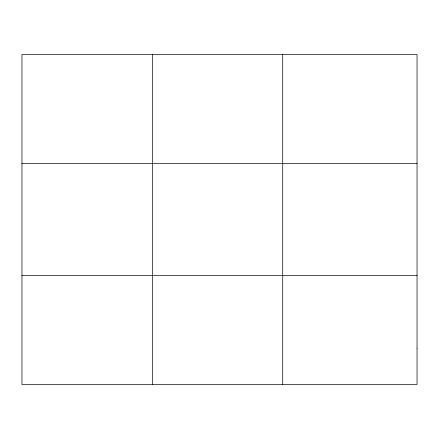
<?xml version="1.0" encoding="UTF-8"?>
<svg xmlns="http://www.w3.org/2000/svg" width="439" height="439" viewBox="0 0 439 439"><rect width="100%" height="100%" fill="white"/><g stroke="black" fill="none" stroke-linecap="round" stroke-linejoin="round"><path stroke-width="0.66" d="M152.333 384.498L152.333 54.502M282.716 384.498L282.716 54.502M21.95 163.401L417.05 163.401M21.95 275.599L417.05 275.599M417.05 348.198L417.05 384.498L21.95 384.498L21.95 54.502L417.05 54.502L417.05 348.198"/></g></svg>
